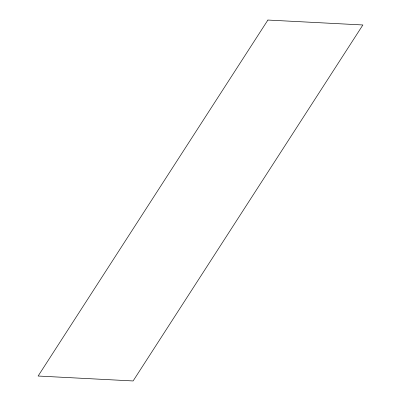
<?xml version="1.0" encoding="UTF-8"?>
<svg xmlns="http://www.w3.org/2000/svg" width="401" height="401" viewBox="0 0 401 401"><rect width="100%" height="100%" fill="white"/><g stroke="black" fill="none" stroke-linecap="round" stroke-linejoin="round"><path stroke-width="0.6" d="M267.893 20.05L38.12 376.028L133.107 380.95L362.88 24.972L267.893 20.05"/></g></svg>
